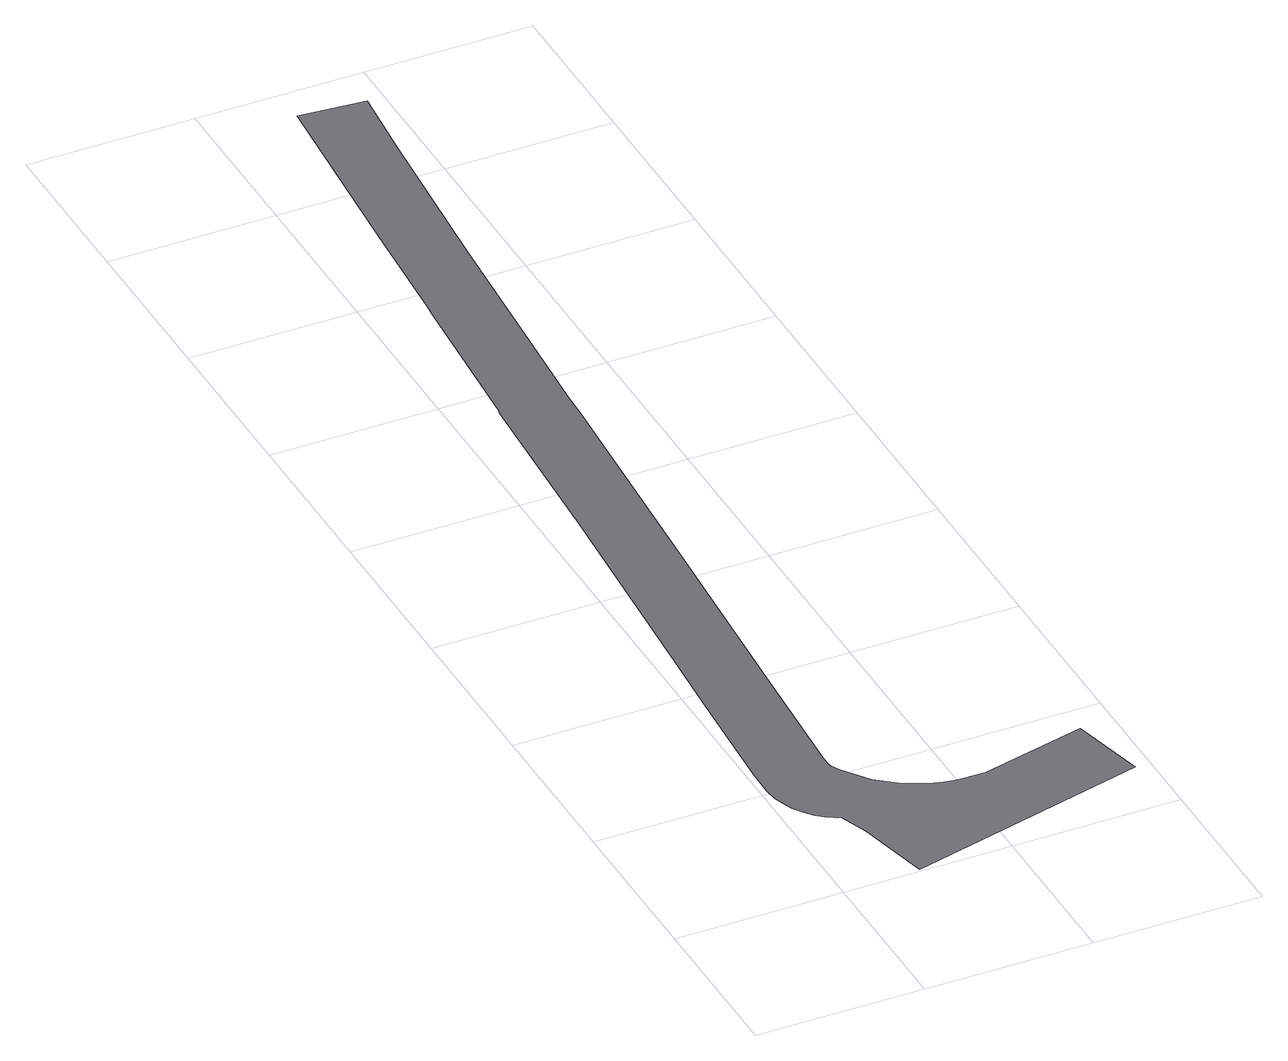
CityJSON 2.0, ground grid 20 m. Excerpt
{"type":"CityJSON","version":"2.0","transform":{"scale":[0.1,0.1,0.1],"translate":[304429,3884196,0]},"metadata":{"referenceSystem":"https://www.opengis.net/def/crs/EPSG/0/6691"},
"CityObjects":{
"road1":{"type":"Road","attributes":{"RoadStructureAttribute.sectionType":"1"},"geometry":[{"type":"MultiSurface","lod":"1","boundaries":[[[0,1,2,3,4,5,6,7,8,9,10,11,12,13,14,15,16,17,18,19,20,21,22,23,24,25,26,27,28,29,30,31,32,33,34,35,36,37,38,39,40,41,42]]]}]}
},
"vertices":[
[82,1317,0],[73,1183,0],[70,1154,0],[57,969,0],[56,964,0],[43,741,0],[23,453,0],[18,383,0],[9,241,0],[8,206,0],[10,190,0],[14,177,0],[19,165,0],[27,152,0],[35,142,0],[44,135,0],[59,126,0],[71,93,0],[92,3,0],[382,76,0],[360,166,0],[234,136,0],[209,136,0],[197,137,0],[186,139,0],[176,142,0],[164,147,0],[152,152,0],[141,159,0],[118,177,0],[95,209,0],[90,218,0],[89,225,0],[89,236,0],[98,380,0],[116,650,0],[133,920,0],[135,964,0],[143,1074,0],[155,1251,0],[172,1461,0],[180,1550,0],[101,1557,0]
]}
